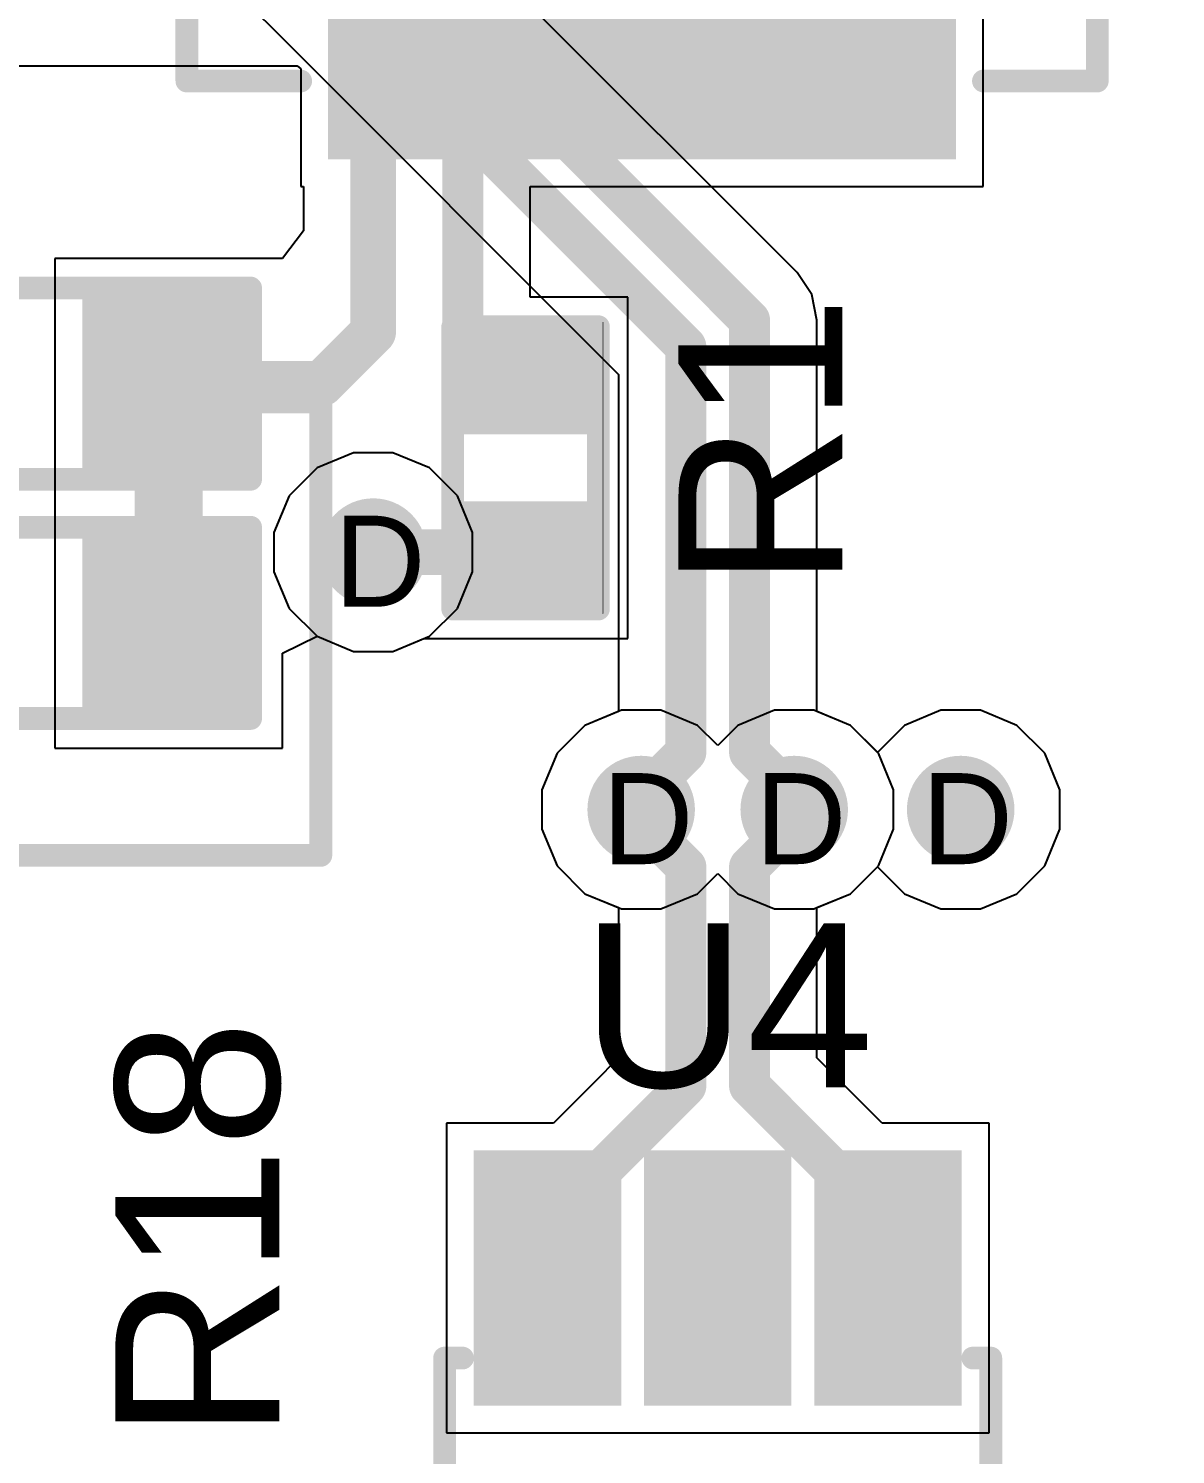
# Model space of a CAD drawing. Header units: inches. Extents: x -11 to 5428, y 0 to 5423.
# Drawn here: x 314.08 to 320.48, y 12.15 to 20.1 of the extents above; entities that cross this region are included whole.
import ezdxf

# ---------------------------------------------------------------- set-up
doc = ezdxf.new("R2010")
doc.units = ezdxf.units.IN
for name, color, linetype in [('Bottom Layer', 5, 'Continuous'), ('Drill Drawing', 1, 'Continuous'), ('GND', 16, 'Continuous'), ('PWR', 76, 'Continuous'), ('Top Layer', 1, 'Continuous'), ('Top Overlay', 2, 'Continuous'), ('Top Paste', 8, 'Continuous'), ('Top Solder', 216, 'Continuous'), ('Via Holes', 16, 'Continuous')]:
    doc.layers.add(name, color=color, linetype=linetype)
doc.styles.add('Arial', font='', dxfattribs={"height": 0.2})
doc.styles.get('Arial').set_extended_font_data('Arial')

# ---------------------------------------------------------------- blocks, each defined once
blk = doc.blocks.new('SOT_23_6_617')
at = {"layer": 'Top Layer'}
for points in [[(-1.92001775, 1.25997462), (-0.7000176499999999, 1.25997462), (-0.7000176499999999, 0.63997586), (-1.92001775, 0.63997586)], [(0.69999225, 1.25997462), (1.91999235, 1.25997462), (1.91999235, 0.63997586), (0.69999225, 0.63997586)], [(-1.92001775, 0.31001462), (-0.7000176499999999, 0.31001462), (-0.7000176499999999, -0.30998414), (-1.92001775, -0.30998414)], [(0.69999225, 0.31001462), (1.91999235, 0.31001462), (1.91999235, -0.30998414), (0.69999225, -0.30998414)], [(-1.92001775, -0.6399961799999999), (-0.7000176499999999, -0.6399961799999999), (-0.7000176499999999, -1.25999494), (-1.92001775, -1.25999494)], [(0.69999225, -0.6399961799999999), (1.91999235, -0.6399961799999999), (1.91999235, -1.25999494), (0.69999225, -1.25999494)]]:
    blk.add_hatch(color=1, dxfattribs=at).paths.add_polyline_path(points)
at = {"layer": 'Top Paste'}
for points in [[(-1.92001775, 1.25997462), (-0.7000176499999999, 1.25997462), (-0.7000176499999999, 0.63997586), (-1.92001775, 0.63997586)], [(0.69999225, 1.25997462), (1.91999235, 1.25997462), (1.91999235, 0.63997586), (0.69999225, 0.63997586)], [(-1.92001775, 0.31001462), (-0.7000176499999999, 0.31001462), (-0.7000176499999999, -0.30998414), (-1.92001775, -0.30998414)], [(0.69999225, 0.31001462), (1.91999235, 0.31001462), (1.91999235, -0.30998414), (0.69999225, -0.30998414)], [(-1.92001775, -0.6399961799999999), (-0.7000176499999999, -0.6399961799999999), (-0.7000176499999999, -1.25999494), (-1.92001775, -1.25999494)], [(0.69999225, -0.6399961799999999), (1.91999235, -0.6399961799999999), (1.91999235, -1.25999494), (0.69999225, -1.25999494)]]:
    blk.add_hatch(color=8, dxfattribs=at).paths.add_polyline_path(points)
at = {"layer": 'Top Solder'}
for points in [[(-2.02161775, 1.36157462), (-0.59841765, 1.36157462), (-0.59841765, 0.5383758599999999), (-2.02161775, 0.5383758599999999)], [(0.59839225, 1.36157462), (2.02159235, 1.36157462), (2.02159235, 0.5383758599999999), (0.59839225, 0.5383758599999999)], [(-2.02161775, 0.4116146199999999), (-0.59841765, 0.4116146199999999), (-0.59841765, -0.4115841399999999), (-2.02161775, -0.4115841399999999)], [(0.59839225, 0.4116146199999999), (2.02159235, 0.4116146199999999), (2.02159235, -0.4115841399999999), (0.59839225, -0.4115841399999999)], [(-2.02161775, -0.5383961799999999), (-0.59841765, -0.5383961799999999), (-0.59841765, -1.36159494), (-2.02161775, -1.36159494)], [(0.59839225, -0.5383961799999999), (2.02159235, -0.5383961799999999), (2.02159235, -1.36159494), (0.59839225, -1.36159494)]]:
    blk.add_hatch(color=216, dxfattribs=at).paths.add_polyline_path(points)
at = {"layer": 'Top Overlay'}
for points in [[(-0.8889873, 1.52401524, 0.127, 0.127, 0), (0.8636127, 1.52401524, 0.127, 0.127, 0)], [(-0.8889873, 1.52401524, 0.127, 0.127, 0), (-0.8889873, 1.42399004, 0.127, 0.127, 0)], [(0.8636127, 1.52401524, 0.127, 0.127, 0), (0.8636127, 1.42399004, 0.127, 0.127, 0)], [(-2.1843873, 1.09221524, 0.127, 0.127, 0), (-2.0573873, 0.96521524, 0.127, 0.127, 0)], [(-2.1843873, 1.09221524, 0.127, 0.127, 0), (-2.1843873, 0.8382152399999999, 0.127, 0.127, 0)], [(-2.0573873, 0.96521524, 0.127, 0.127, 0), (-2.1843873, 0.8382152399999999, 0.127, 0.127, 0)], [(-0.8889873, -1.42401036, 0.127, 0.127, 0), (-0.8889873, -1.52398476, 0.127, 0.127, 0)], [(0.8636127, -1.42401036, 0.127, 0.127, 0), (0.8636127, -1.52398476, 0.127, 0.127, 0)], [(-0.8889873, -1.52398476, 0.127, 0.127, 0), (0.8636127, -1.52398476, 0.127, 0.127, 0)]]:
    blk.add_lwpolyline(points, format="xyseb", dxfattribs=at)
for points in [[(-0.9207372999999999, 1.52401524, 0.0635, 0.0635, 1), (-0.8572373, 1.52401524, 0.0635, 0.0635, 1)], [(-0.9207372999999999, 1.52401524, 0.0635, 0.0635, 1), (-0.8572373, 1.52401524, 0.0635, 0.0635, 1)], [(0.8318627, 1.52401524, 0.0635, 0.0635, 1), (0.8953626999999998, 1.52401524, 0.0635, 0.0635, 1)], [(0.8318627, 1.52401524, 0.0635, 0.0635, 1), (0.8953626999999998, 1.52401524, 0.0635, 0.0635, 1)], [(-0.9207372999999999, 1.42399004, 0.0635, 0.0635, 1), (-0.8572373, 1.42399004, 0.0635, 0.0635, 1)], [(0.8318627, 1.42399004, 0.0635, 0.0635, 1), (0.8953626999999998, 1.42399004, 0.0635, 0.0635, 1)], [(-2.2161373, 1.09221524, 0.0635, 0.0635, 1), (-2.1526373, 1.09221524, 0.0635, 0.0635, 1)], [(-2.2161373, 1.09221524, 0.0635, 0.0635, 1), (-2.1526373, 1.09221524, 0.0635, 0.0635, 1)], [(-2.0891373, 0.96521524, 0.0635, 0.0635, 1), (-2.0256373, 0.96521524, 0.0635, 0.0635, 1)], [(-2.0891373, 0.96521524, 0.0635, 0.0635, 1), (-2.0256373, 0.96521524, 0.0635, 0.0635, 1)], [(-2.2161373, 0.8382152399999999, 0.0635, 0.0635, 1), (-2.1526373, 0.8382152399999999, 0.0635, 0.0635, 1)], [(-2.2161373, 0.8382152399999999, 0.0635, 0.0635, 1), (-2.1526373, 0.8382152399999999, 0.0635, 0.0635, 1)], [(-0.9207372999999999, -1.42401036, 0.0635, 0.0635, 1), (-0.8572373, -1.42401036, 0.0635, 0.0635, 1)], [(0.8318627, -1.42401036, 0.0635, 0.0635, 1), (0.8953626999999998, -1.42401036, 0.0635, 0.0635, 1)], [(-0.9207372999999999, -1.52398476, 0.0635, 0.0635, 1), (-0.8572373, -1.52398476, 0.0635, 0.0635, 1)], [(-0.9207372999999999, -1.52398476, 0.0635, 0.0635, 1), (-0.8572373, -1.52398476, 0.0635, 0.0635, 1)], [(0.8318627, -1.52398476, 0.0635, 0.0635, 1), (0.8953626999999998, -1.52398476, 0.0635, 0.0635, 1)], [(0.8318627, -1.52398476, 0.0635, 0.0635, 1), (0.8953626999999998, -1.52398476, 0.0635, 0.0635, 1)]]:
    blk.add_lwpolyline(points, format="xyseb", close=True, dxfattribs=at)
blk = doc.blocks.new('28_QFN__5_5___641')
at = {"layer": 'Top Layer'}
for points in [[(-1.6500221, 2.87499552), (-1.3500227, 2.87499552), (-1.3500227, 1.92499488), (-1.6500221, 1.92499488)], [(-1.1499977, 2.87499552), (-0.8499983, 2.87499552), (-0.8499983, 1.92499488), (-1.1499977, 1.92499488)], [(-0.6499733, 2.87499552), (-0.3499739, 2.87499552), (-0.3499739, 1.92499488), (-0.6499733, 1.92499488)], [(-0.1499997, 2.87499552), (0.1499997, 2.87499552), (0.1499997, 1.92499488), (-0.1499997, 1.92499488)], [(0.3500247, 2.87499552), (0.6500241, 2.87499552), (0.6500241, 1.92499488), (0.3500247, 1.92499488)], [(0.8499983, 2.87499552), (1.1499977, 2.87499552), (1.1499977, 1.92499488), (0.8499983, 1.92499488)], [(1.3500227, 2.87499552), (1.6500221, 2.87499552), (1.6500221, 1.92499488), (1.3500227, 1.92499488)], [(-1.67500046, 1.67500046), (1.67500046, 1.67500046), (1.67500046, -1.67500046), (-1.67500046, -1.67500046)], [(-2.87499552, 1.6500221), (-1.92499488, 1.6500221), (-1.92499488, 1.3500227), (-2.87499552, 1.3500227)], [(1.92499488, 1.6500221), (2.87499552, 1.6500221), (2.87499552, 1.3500227), (1.92499488, 1.3500227)], [(-2.87499552, 1.1499977), (-1.92499488, 1.1499977), (-1.92499488, 0.8499983), (-2.87499552, 0.8499983)], [(1.92499488, 1.1499977), (2.87499552, 1.1499977), (2.87499552, 0.8499983), (1.92499488, 0.8499983)], [(-2.87499552, 0.6500241), (-1.92499488, 0.6500241), (-1.92499488, 0.3500247), (-2.87499552, 0.3500247)], [(1.92499488, 0.6500241), (2.87499552, 0.6500241), (2.87499552, 0.3500247), (1.92499488, 0.3500247)], [(-2.87499552, 0.1499997), (-1.92499488, 0.1499997), (-1.92499488, -0.1499997), (-2.87499552, -0.1499997)], [(1.92499488, 0.1499997), (2.87499552, 0.1499997), (2.87499552, -0.1499997), (1.92499488, -0.1499997)], [(-2.87499552, -0.3499739), (-1.92499488, -0.3499739), (-1.92499488, -0.6499733), (-2.87499552, -0.6499733)], [(1.92499488, -0.3499739), (2.87499552, -0.3499739), (2.87499552, -0.6499733), (1.92499488, -0.6499733)], [(-2.87499552, -0.8499983), (-1.92499488, -0.8499983), (-1.92499488, -1.1499977), (-2.87499552, -1.1499977)], [(1.92499488, -0.8499983), (2.87499552, -0.8499983), (2.87499552, -1.1499977), (1.92499488, -1.1499977)], [(-2.87499552, -1.3499719), (-1.92499488, -1.3499719), (-1.92499488, -1.6499713), (-2.87499552, -1.6499713)], [(1.92499488, -1.3499719), (2.87499552, -1.3499719), (2.87499552, -1.6499713), (1.92499488, -1.6499713)], [(-1.6500221, -1.92499488), (-1.3500227, -1.92499488), (-1.3500227, -2.87499552), (-1.6500221, -2.87499552)], [(-1.1499977, -1.92499488), (-0.8499983, -1.92499488), (-0.8499983, -2.87499552), (-1.1499977, -2.87499552)], [(-0.6499733, -1.92499488), (-0.3499739, -1.92499488), (-0.3499739, -2.87499552), (-0.6499733, -2.87499552)], [(-0.1499997, -1.92499488), (0.1499997, -1.92499488), (0.1499997, -2.87499552), (-0.1499997, -2.87499552)], [(0.3500247, -1.92499488), (0.6500241, -1.92499488), (0.6500241, -2.87499552), (0.3500247, -2.87499552)], [(0.8499983, -1.92499488), (1.1499977, -1.92499488), (1.1499977, -2.87499552), (0.8499983, -2.87499552)], [(1.3500227, -1.92499488), (1.6500221, -1.92499488), (1.6500221, -2.87499552), (1.3500227, -2.87499552)]]:
    blk.add_hatch(color=1, dxfattribs=at).paths.add_polyline_path(points)
at = {"layer": 'Top Paste'}
for points in [[(-1.6500221, 2.87499552), (-1.3500227, 2.87499552), (-1.3500227, 1.92499488), (-1.6500221, 1.92499488)], [(-1.1499977, 2.87499552), (-0.8499983, 2.87499552), (-0.8499983, 1.92499488), (-1.1499977, 1.92499488)], [(-0.6499733, 2.87499552), (-0.3499739, 2.87499552), (-0.3499739, 1.92499488), (-0.6499733, 1.92499488)], [(-0.1499997, 2.87499552), (0.1499997, 2.87499552), (0.1499997, 1.92499488), (-0.1499997, 1.92499488)], [(0.3500247, 2.87499552), (0.6500241, 2.87499552), (0.6500241, 1.92499488), (0.3500247, 1.92499488)], [(0.8499983, 2.87499552), (1.1499977, 2.87499552), (1.1499977, 1.92499488), (0.8499983, 1.92499488)], [(1.3500227, 2.87499552), (1.6500221, 2.87499552), (1.6500221, 1.92499488), (1.3500227, 1.92499488)], [(-1.67500046, 1.67500046), (1.67500046, 1.67500046), (1.67500046, -1.67500046), (-1.67500046, -1.67500046)], [(-2.87499552, 1.6500221), (-1.92499488, 1.6500221), (-1.92499488, 1.3500227), (-2.87499552, 1.3500227)], [(1.92499488, 1.6500221), (2.87499552, 1.6500221), (2.87499552, 1.3500227), (1.92499488, 1.3500227)], [(-2.87499552, 1.1499977), (-1.92499488, 1.1499977), (-1.92499488, 0.8499983), (-2.87499552, 0.8499983)], [(1.92499488, 1.1499977), (2.87499552, 1.1499977), (2.87499552, 0.8499983), (1.92499488, 0.8499983)], [(-2.87499552, 0.6500241), (-1.92499488, 0.6500241), (-1.92499488, 0.3500247), (-2.87499552, 0.3500247)], [(1.92499488, 0.6500241), (2.87499552, 0.6500241), (2.87499552, 0.3500247), (1.92499488, 0.3500247)], [(-2.87499552, 0.1499997), (-1.92499488, 0.1499997), (-1.92499488, -0.1499997), (-2.87499552, -0.1499997)], [(1.92499488, 0.1499997), (2.87499552, 0.1499997), (2.87499552, -0.1499997), (1.92499488, -0.1499997)], [(-2.87499552, -0.3499739), (-1.92499488, -0.3499739), (-1.92499488, -0.6499733), (-2.87499552, -0.6499733)], [(1.92499488, -0.3499739), (2.87499552, -0.3499739), (2.87499552, -0.6499733), (1.92499488, -0.6499733)], [(-2.87499552, -0.8499983), (-1.92499488, -0.8499983), (-1.92499488, -1.1499977), (-2.87499552, -1.1499977)], [(1.92499488, -0.8499983), (2.87499552, -0.8499983), (2.87499552, -1.1499977), (1.92499488, -1.1499977)], [(-2.87499552, -1.3499719), (-1.92499488, -1.3499719), (-1.92499488, -1.6499713), (-2.87499552, -1.6499713)], [(1.92499488, -1.3499719), (2.87499552, -1.3499719), (2.87499552, -1.6499713), (1.92499488, -1.6499713)], [(-1.6500221, -1.92499488), (-1.3500227, -1.92499488), (-1.3500227, -2.87499552), (-1.6500221, -2.87499552)], [(-1.1499977, -1.92499488), (-0.8499983, -1.92499488), (-0.8499983, -2.87499552), (-1.1499977, -2.87499552)], [(-0.6499733, -1.92499488), (-0.3499739, -1.92499488), (-0.3499739, -2.87499552), (-0.6499733, -2.87499552)], [(-0.1499997, -1.92499488), (0.1499997, -1.92499488), (0.1499997, -2.87499552), (-0.1499997, -2.87499552)], [(0.3500247, -1.92499488), (0.6500241, -1.92499488), (0.6500241, -2.87499552), (0.3500247, -2.87499552)], [(0.8499983, -1.92499488), (1.1499977, -1.92499488), (1.1499977, -2.87499552), (0.8499983, -2.87499552)], [(1.3500227, -1.92499488), (1.6500221, -1.92499488), (1.6500221, -2.87499552), (1.3500227, -2.87499552)]]:
    blk.add_hatch(color=8, dxfattribs=at).paths.add_polyline_path(points)
at = {"layer": 'Top Solder'}
for points in [[(-1.7516221, 2.97659552), (-1.2484227, 2.97659552), (-1.2484227, 1.82339488), (-1.7516221, 1.82339488)], [(-1.2515977, 2.97659552), (-0.7483983, 2.97659552), (-0.7483983, 1.82339488), (-1.2515977, 1.82339488)], [(-0.7515733, 2.97659552), (-0.2483739, 2.97659552), (-0.2483739, 1.82339488), (-0.7515733, 1.82339488)], [(-0.2515997, 2.97659552), (0.2515997, 2.97659552), (0.2515997, 1.82339488), (-0.2515997, 1.82339488)], [(0.2484247, 2.97659552), (0.7516240999999999, 2.97659552), (0.7516240999999999, 1.82339488), (0.2484247, 1.82339488)], [(0.7483983, 2.97659552), (1.2515977, 2.97659552), (1.2515977, 1.82339488), (0.7483983, 1.82339488)], [(1.2484227, 2.97659552), (1.7516221, 2.97659552), (1.7516221, 1.82339488), (1.2484227, 1.82339488)], [(-2.97659552, 1.7516221), (-1.82339488, 1.7516221), (-1.82339488, 1.2484227), (-2.97659552, 1.2484227)], [(-1.77660046, 1.77660046), (1.77660046, 1.77660046), (1.77660046, -1.77660046), (-1.77660046, -1.77660046)], [(1.82339488, 1.7516221), (2.97659552, 1.7516221), (2.97659552, 1.2484227), (1.82339488, 1.2484227)], [(-2.97659552, 1.2515977), (-1.82339488, 1.2515977), (-1.82339488, 0.7483983), (-2.97659552, 0.7483983)], [(1.82339488, 1.2515977), (2.97659552, 1.2515977), (2.97659552, 0.7483983), (1.82339488, 0.7483983)], [(-2.97659552, 0.7516240999999999), (-1.82339488, 0.7516240999999999), (-1.82339488, 0.2484247), (-2.97659552, 0.2484247)], [(1.82339488, 0.7516240999999999), (2.97659552, 0.7516240999999999), (2.97659552, 0.2484247), (1.82339488, 0.2484247)], [(-2.97659552, 0.2515997), (-1.82339488, 0.2515997), (-1.82339488, -0.2515997), (-2.97659552, -0.2515997)], [(1.82339488, 0.2515997), (2.97659552, 0.2515997), (2.97659552, -0.2515997), (1.82339488, -0.2515997)], [(-2.97659552, -0.2483739), (-1.82339488, -0.2483739), (-1.82339488, -0.7515733), (-2.97659552, -0.7515733)], [(1.82339488, -0.2483739), (2.97659552, -0.2483739), (2.97659552, -0.7515733), (1.82339488, -0.7515733)], [(-2.97659552, -0.7483983), (-1.82339488, -0.7483983), (-1.82339488, -1.2515977), (-2.97659552, -1.2515977)], [(1.82339488, -0.7483983), (2.97659552, -0.7483983), (2.97659552, -1.2515977), (1.82339488, -1.2515977)], [(-2.97659552, -1.2483719), (-1.82339488, -1.2483719), (-1.82339488, -1.7515713), (-2.97659552, -1.7515713)], [(1.82339488, -1.2483719), (2.97659552, -1.2483719), (2.97659552, -1.7515713), (1.82339488, -1.7515713)], [(-1.7516221, -1.82339488), (-1.2484227, -1.82339488), (-1.2484227, -2.97659552), (-1.7516221, -2.97659552)], [(-1.2515977, -1.82339488), (-0.7483983, -1.82339488), (-0.7483983, -2.97659552), (-1.2515977, -2.97659552)], [(-0.7515733, -1.82339488), (-0.2483739, -1.82339488), (-0.2483739, -2.97659552), (-0.7515733, -2.97659552)], [(-0.2515997, -1.82339488), (0.2515997, -1.82339488), (0.2515997, -2.97659552), (-0.2515997, -2.97659552)], [(0.2484247, -1.82339488), (0.7516240999999999, -1.82339488), (0.7516240999999999, -2.97659552), (0.2484247, -2.97659552)], [(0.7483983, -1.82339488), (1.2515977, -1.82339488), (1.2515977, -2.97659552), (0.7483983, -2.97659552)], [(1.2484227, -1.82339488), (1.7516221, -1.82339488), (1.7516221, -2.97659552), (1.2484227, -2.97659552)]]:
    blk.add_hatch(color=216, dxfattribs=at).paths.add_polyline_path(points)
at = {"layer": 'Top Overlay'}
for points in [[(-2.54, 2.54, 0.127, 0.127, 0), (-1.905, 2.54, 0.127, 0.127, 0)], [(-2.54, 1.905, 0.127, 0.127, 0), (-2.54, 2.54, 0.127, 0.127, 0)], [(1.905, 2.54, 0.127, 0.127, 0), (2.54, 2.54, 0.127, 0.127, 0)], [(2.54, 1.905, 0.127, 0.127, 0), (2.54, 2.54, 0.127, 0.127, 0)], [(-3.1496, 1.651, 0.127, 0.127, 0), (-3.0226, 1.524, 0.127, 0.127, 0)], [(-3.1496, 1.397, 0.127, 0.127, 0), (-3.1496, 1.651, 0.127, 0.127, 0)], [(-3.1496, 1.397, 0.127, 0.127, 0), (-3.0226, 1.524, 0.127, 0.127, 0)], [(-2.54, -2.54, 0.127, 0.127, 0), (-2.54, -1.905, 0.127, 0.127, 0)], [(2.54, -2.54, 0.127, 0.127, 0), (2.54, -1.905, 0.127, 0.127, 0)], [(-2.54, -2.54, 0.127, 0.127, 0), (-1.905, -2.54, 0.127, 0.127, 0)], [(1.905, -2.54, 0.127, 0.127, 0), (2.54, -2.54, 0.127, 0.127, 0)]]:
    blk.add_lwpolyline(points, format="xyseb", dxfattribs=at)
for points in [[(-2.57175, 2.54, 0.0635, 0.0635, 1), (-2.50825, 2.54, 0.0635, 0.0635, 1)], [(-2.57175, 2.54, 0.0635, 0.0635, 1), (-2.50825, 2.54, 0.0635, 0.0635, 1)], [(-1.93675, 2.54, 0.0635, 0.0635, 1), (-1.87325, 2.54, 0.0635, 0.0635, 1)], [(1.87325, 2.54, 0.0635, 0.0635, 1), (1.93675, 2.54, 0.0635, 0.0635, 1)], [(2.50825, 2.54, 0.0635, 0.0635, 1), (2.57175, 2.54, 0.0635, 0.0635, 1)], [(2.50825, 2.54, 0.0635, 0.0635, 1), (2.57175, 2.54, 0.0635, 0.0635, 1)], [(-2.57175, 1.905, 0.0635, 0.0635, 1), (-2.50825, 1.905, 0.0635, 0.0635, 1)], [(2.50825, 1.905, 0.0635, 0.0635, 1), (2.57175, 1.905, 0.0635, 0.0635, 1)], [(-3.18135, 1.651, 0.0635, 0.0635, 1), (-3.11785, 1.651, 0.0635, 0.0635, 1)], [(-3.18135, 1.651, 0.0635, 0.0635, 1), (-3.11785, 1.651, 0.0635, 0.0635, 1)], [(-3.05435, 1.524, 0.0635, 0.0635, 1), (-2.99085, 1.524, 0.0635, 0.0635, 1)], [(-3.05435, 1.524, 0.0635, 0.0635, 1), (-2.99085, 1.524, 0.0635, 0.0635, 1)], [(-3.18135, 1.397, 0.0635, 0.0635, 1), (-3.11785, 1.397, 0.0635, 0.0635, 1)], [(-3.18135, 1.397, 0.0635, 0.0635, 1), (-3.11785, 1.397, 0.0635, 0.0635, 1)], [(-2.57175, -1.905, 0.0635, 0.0635, 1), (-2.50825, -1.905, 0.0635, 0.0635, 1)], [(2.50825, -1.905, 0.0635, 0.0635, 1), (2.57175, -1.905, 0.0635, 0.0635, 1)], [(-2.57175, -2.54, 0.0635, 0.0635, 1), (-2.50825, -2.54, 0.0635, 0.0635, 1)], [(-2.57175, -2.54, 0.0635, 0.0635, 1), (-2.50825, -2.54, 0.0635, 0.0635, 1)], [(-1.93675, -2.54, 0.0635, 0.0635, 1), (-1.87325, -2.54, 0.0635, 0.0635, 1)], [(1.87325, -2.54, 0.0635, 0.0635, 1), (1.93675, -2.54, 0.0635, 0.0635, 1)], [(2.50825, -2.54, 0.0635, 0.0635, 1), (2.57175, -2.54, 0.0635, 0.0635, 1)], [(2.50825, -2.54, 0.0635, 0.0635, 1), (2.57175, -2.54, 0.0635, 0.0635, 1)]]:
    blk.add_lwpolyline(points, format="xyseb", close=True, dxfattribs=at)
blk = doc.blocks.new('R___0603_759')
at = {"layer": 'Top Layer'}
for points in [[(-0.3809999999999999, 0.4445), (-0.3810000000000001, -0.4445), (-1.143, -0.4445), (-1.143, 0.4445)], [(1.143, 0.4445), (1.143, -0.4445), (0.3809999999999999, -0.4445), (0.3810000000000001, 0.4445)]]:
    blk.add_hatch(color=1, dxfattribs=at).paths.add_polyline_path(points)
at = {"layer": 'Top Paste'}
for points in [[(-0.3809999999999999, 0.4445), (-0.3810000000000001, -0.4445), (-1.143, -0.4445), (-1.143, 0.4445)], [(1.143, 0.4445), (1.143, -0.4445), (0.3809999999999999, -0.4445), (0.3810000000000001, 0.4445)]]:
    blk.add_hatch(color=8, dxfattribs=at).paths.add_polyline_path(points)
at = {"layer": 'Top Solder'}
for points in [[(-0.2793999999999999, 0.5460999999999999), (-0.2794, -0.5461), (-1.2446, -0.5460999999999999), (-1.2446, 0.5461)], [(1.2446, 0.5460999999999999), (1.2446, -0.5461), (0.2793999999999999, -0.5460999999999999), (0.2794, 0.5461)]]:
    blk.add_hatch(color=216, dxfattribs=at).paths.add_polyline_path(points)
at = {"layer": 'Top Overlay'}
for points in [[(-1.2192, -0.5334, 0.127, 0.127, 0), (-1.2192, 0.5334, 0.127, 0.127, 0)], [(-1.2192, 0.5334, 0.127, 0.127, 0), (1.2192, 0.5334, 0.127, 0.127, 0)], [(1.2192, -0.5334, 0.127, 0.127, 0), (1.2192, 0.5334, 0.127, 0.127, 0)], [(-1.2192, -0.5334, 0.127, 0.127, 0), (1.2192, -0.5334, 0.127, 0.127, 0)]]:
    blk.add_lwpolyline(points, format="xyseb", dxfattribs=at)
for points in [[(-1.25095, 0.5334, 0.0635, 0.0635, 1), (-1.18745, 0.5334, 0.0635, 0.0635, 1)], [(-1.25095, 0.5334, 0.0635, 0.0635, 1), (-1.18745, 0.5334, 0.0635, 0.0635, 1)], [(1.18745, 0.5334, 0.0635, 0.0635, 1), (1.25095, 0.5334, 0.0635, 0.0635, 1)], [(1.18745, 0.5334, 0.0635, 0.0635, 1), (1.25095, 0.5334, 0.0635, 0.0635, 1)], [(-1.25095, -0.5334, 0.0635, 0.0635, 1), (-1.18745, -0.5334, 0.0635, 0.0635, 1)], [(-1.25095, -0.5334, 0.0635, 0.0635, 1), (-1.18745, -0.5334, 0.0635, 0.0635, 1)], [(1.18745, -0.5334, 0.0635, 0.0635, 1), (1.25095, -0.5334, 0.0635, 0.0635, 1)], [(1.18745, -0.5334, 0.0635, 0.0635, 1), (1.25095, -0.5334, 0.0635, 0.0635, 1)]]:
    blk.add_lwpolyline(points, format="xyseb", close=True, dxfattribs=at)
blk = doc.blocks.new('R___0603_761')
at = {"layer": 'Top Layer'}
for points in [[(-0.3809999999999999, 0.4445), (-0.3810000000000001, -0.4445), (-1.143, -0.4445), (-1.143, 0.4445)], [(1.143, 0.4445), (1.143, -0.4445), (0.3809999999999999, -0.4445), (0.3810000000000001, 0.4445)]]:
    blk.add_hatch(color=1, dxfattribs=at).paths.add_polyline_path(points)
at = {"layer": 'Top Paste'}
for points in [[(-0.3809999999999999, 0.4445), (-0.3810000000000001, -0.4445), (-1.143, -0.4445), (-1.143, 0.4445)], [(1.143, 0.4445), (1.143, -0.4445), (0.3809999999999999, -0.4445), (0.3810000000000001, 0.4445)]]:
    blk.add_hatch(color=8, dxfattribs=at).paths.add_polyline_path(points)
at = {"layer": 'Top Solder'}
for points in [[(-0.2793999999999999, 0.5460999999999999), (-0.2794, -0.5461), (-1.2446, -0.5460999999999999), (-1.2446, 0.5461)], [(1.2446, 0.5460999999999999), (1.2446, -0.5461), (0.2793999999999999, -0.5460999999999999), (0.2794, 0.5461)]]:
    blk.add_hatch(color=216, dxfattribs=at).paths.add_polyline_path(points)
at = {"layer": 'Top Overlay'}
for points in [[(-1.2192, -0.5334, 0.127, 0.127, 0), (-1.2192, 0.5334, 0.127, 0.127, 0)], [(-1.2192, 0.5334, 0.127, 0.127, 0), (1.2192, 0.5334, 0.127, 0.127, 0)], [(1.2192, -0.5334, 0.127, 0.127, 0), (1.2192, 0.5334, 0.127, 0.127, 0)], [(-1.2192, -0.5334, 0.127, 0.127, 0), (1.2192, -0.5334, 0.127, 0.127, 0)]]:
    blk.add_lwpolyline(points, format="xyseb", dxfattribs=at)
for points in [[(-1.25095, 0.5334, 0.0635, 0.0635, 1), (-1.18745, 0.5334, 0.0635, 0.0635, 1)], [(-1.25095, 0.5334, 0.0635, 0.0635, 1), (-1.18745, 0.5334, 0.0635, 0.0635, 1)], [(1.18745, 0.5334, 0.0635, 0.0635, 1), (1.25095, 0.5334, 0.0635, 0.0635, 1)], [(1.18745, 0.5334, 0.0635, 0.0635, 1), (1.25095, 0.5334, 0.0635, 0.0635, 1)], [(-1.25095, -0.5334, 0.0635, 0.0635, 1), (-1.18745, -0.5334, 0.0635, 0.0635, 1)], [(-1.25095, -0.5334, 0.0635, 0.0635, 1), (-1.18745, -0.5334, 0.0635, 0.0635, 1)], [(1.18745, -0.5334, 0.0635, 0.0635, 1), (1.25095, -0.5334, 0.0635, 0.0635, 1)], [(1.18745, -0.5334, 0.0635, 0.0635, 1), (1.25095, -0.5334, 0.0635, 0.0635, 1)]]:
    blk.add_lwpolyline(points, format="xyseb", close=True, dxfattribs=at)
blk = doc.blocks.new('R___0402_763')
at = {"layer": 'Top Layer'}
for points in [[(-0.6985, -0.3175127), (-0.6985, 0.3174873), (-0.2412999999999999, 0.3174873), (-0.2413, -0.3175127)], [(0.2412999999999999, -0.3175127), (0.2413, 0.3174873), (0.6985, 0.3174873), (0.6985, -0.3175127)]]:
    blk.add_hatch(color=1, dxfattribs=at).paths.add_polyline_path(points)
at = {"layer": 'Top Paste'}
for points in [[(-0.6985, -0.3175127), (-0.6985, 0.3174873), (-0.2412999999999999, 0.3174873), (-0.2413, -0.3175127)], [(0.2412999999999999, -0.3175127), (0.2413, 0.3174873), (0.6985, 0.3174873), (0.6985, -0.3175127)]]:
    blk.add_hatch(color=8, dxfattribs=at).paths.add_polyline_path(points)
at = {"layer": 'Top Solder'}
for points in [[(-0.75350116, -0.37251386), (-0.75350116, 0.37248846), (-0.1862988399999999, 0.37248846), (-0.18629884, -0.37251386)], [(0.1862988399999999, -0.37251386), (0.18629884, 0.37248846), (0.75350116, 0.37248846), (0.75350116, -0.37251386)]]:
    blk.add_hatch(color=216, dxfattribs=at).paths.add_polyline_path(points)
at = {"layer": 'Top Overlay'}
for points in [[(-0.7874, 0.4063873, 0.127, 0.127, 0), (0.7874, 0.4063873, 0.127, 0.127, 0)], [(-0.7874, 0.4063873, 0.127, 0.127, 0), (-0.7874, -0.4064127, 0.127, 0.127, 0)], [(0.7874, 0.4063873, 0.127, 0.127, 0), (0.7874, -0.4064127, 0.127, 0.127, 0)], [(-0.7874, -0.4064127, 0.127, 0.127, 0), (0.7874, -0.4064127, 0.127, 0.127, 0)], [(-0.8128, -0.4318127, 0.0032258, 0.0032258, 0), (0.8128, -0.4318127, 0.0032258, 0.0032258, 0)]]:
    blk.add_lwpolyline(points, format="xyseb", dxfattribs=at)
for points in [[(-0.8191499999999999, 0.4063873, 0.0635, 0.0635, 1), (-0.7556499999999999, 0.4063873, 0.0635, 0.0635, 1)], [(-0.8191499999999999, 0.4063873, 0.0635, 0.0635, 1), (-0.7556499999999999, 0.4063873, 0.0635, 0.0635, 1)], [(0.7556499999999999, 0.4063873, 0.0635, 0.0635, 1), (0.8191499999999999, 0.4063873, 0.0635, 0.0635, 1)], [(0.7556499999999999, 0.4063873, 0.0635, 0.0635, 1), (0.8191499999999999, 0.4063873, 0.0635, 0.0635, 1)], [(-0.8191499999999999, -0.4064127, 0.0635, 0.0635, 1), (-0.7556499999999999, -0.4064127, 0.0635, 0.0635, 1)], [(-0.8191499999999999, -0.4064127, 0.0635, 0.0635, 1), (-0.7556499999999999, -0.4064127, 0.0635, 0.0635, 1)], [(0.7556499999999999, -0.4064127, 0.0635, 0.0635, 1), (0.8191499999999999, -0.4064127, 0.0635, 0.0635, 1)], [(0.7556499999999999, -0.4064127, 0.0635, 0.0635, 1), (0.8191499999999999, -0.4064127, 0.0635, 0.0635, 1)], [(-0.81360518, -0.4318127, 0.0016129, 0.0016129, 1), (-0.8119948199999999, -0.4318127, 0.0016129, 0.0016129, 1)], [(0.8119948199999999, -0.4318127, 0.0016129, 0.0016129, 1), (0.81360518, -0.4318127, 0.0016129, 0.0016129, 1)]]:
    blk.add_lwpolyline(points, format="xyseb", close=True, dxfattribs=at)

msp = doc.modelspace()

# ---------------------------------------------------------------- hatches: boundary and pattern name
at = {"layer": 'Bottom Layer'}
h = msp.add_hatch(color=5, dxfattribs=at)
edge = h.paths.add_edge_path()
edge.add_arc((315.9999903, 17.1841287), 0.2999994, 0, 360)
h = msp.add_hatch(color=5, dxfattribs=at)
edge = h.paths.add_edge_path()
edge.add_arc((317.4950851, 15.7480127), 0.2999994, 0, 360)
h = msp.add_hatch(color=5, dxfattribs=at)
edge = h.paths.add_edge_path()
edge.add_arc((318.3490839, 15.7480127), 0.2999994, 0, 360)
h = msp.add_hatch(color=5, dxfattribs=at)
edge = h.paths.add_edge_path()
edge.add_arc((319.2780127, 15.7480127), 0.2999994, 0, 360)
at = {"layer": 'GND'}
h = msp.add_hatch(color=16, dxfattribs=at)
edge = h.paths.add_edge_path()
edge.add_arc((315.9999903, 17.1841287), 0.2999994, 0, 360)
h = msp.add_hatch(color=16, dxfattribs=at)
edge = h.paths.add_edge_path()
edge.add_arc((317.4950851, 15.7480127), 0.2999994, 0, 360)
h = msp.add_hatch(color=16, dxfattribs=at)
edge = h.paths.add_edge_path()
edge.add_arc((318.3490839, 15.7480127), 0.2999994, 0, 360)
h = msp.add_hatch(color=16, dxfattribs=at)
edge = h.paths.add_edge_path()
edge.add_arc((319.2780127, 15.7480127), 0.2999994, 0, 360)
at = {"layer": 'PWR'}
h = msp.add_hatch(color=76, dxfattribs=at)
edge = h.paths.add_edge_path()
edge.add_arc((315.9999903, 17.1841287), 0.2999994, 0, 360)
h = msp.add_hatch(color=76, dxfattribs=at)
edge = h.paths.add_edge_path()
edge.add_arc((317.4950851, 15.7480127), 0.2999994, 0, 360)
h = msp.add_hatch(color=76, dxfattribs=at)
edge = h.paths.add_edge_path()
edge.add_arc((318.3490839, 15.7480127), 0.2999994, 0, 360)
h = msp.add_hatch(color=76, dxfattribs=at)
edge = h.paths.add_edge_path()
edge.add_arc((319.2780127, 15.7480127), 0.2999994, 0, 360)
at = {"layer": 'Top Layer'}
h = msp.add_hatch(color=1, dxfattribs=at)
edge = h.paths.add_edge_path()
edge.add_arc((315.9999903, 17.1841287), 0.2999994, 0, 360)
h = msp.add_hatch(color=1, dxfattribs=at)
edge = h.paths.add_edge_path()
edge.add_arc((317.4950851, 15.7480127), 0.2999994, 0, 360)
h = msp.add_hatch(color=1, dxfattribs=at)
edge = h.paths.add_edge_path()
edge.add_arc((318.3490839, 15.7480127), 0.2999994, 0, 360)
h = msp.add_hatch(color=1, dxfattribs=at)
edge = h.paths.add_edge_path()
edge.add_arc((319.2780127, 15.7480127), 0.2999994, 0, 360)
at = {"layer": 'Via Holes'}
h = msp.add_hatch(color=7, dxfattribs=at)
edge = h.paths.add_edge_path()
edge.add_arc((315.9999903, 17.1841287), 0.1499997, 0, 360)
h = msp.add_hatch(color=7, dxfattribs=at)
edge = h.paths.add_edge_path()
edge.add_arc((317.4950851, 15.7480127), 0.1499997, 0, 360)
h = msp.add_hatch(color=7, dxfattribs=at)
edge = h.paths.add_edge_path()
edge.add_arc((318.3490839, 15.7480127), 0.1499997, 0, 360)
h = msp.add_hatch(color=7, dxfattribs=at)
edge = h.paths.add_edge_path()
edge.add_arc((319.2780127, 15.7480127), 0.1499997, 0, 360)

# ---------------------------------------------------------------- linework, layer by layer
at = {"layer": 'Bottom Layer'}
for p, q in [((318.3654160999999, 18.74300544), (314.56306404, 22.54535496)), ((315.30360104, 20.23980712), (315.48155344, 20.06185218)), ((315.48155344, 20.06185218), (315.48156868, 20.06184202)), ((315.48156868, 20.06184202), (317.36876836, 18.1746398)), ((318.44681548, 18.62117942), (318.3654160999999, 18.74300544)), ((318.47540064, 18.47747638), (318.44681548, 18.62117942)), ((318.47540064, 16.29533444), (318.47540064, 18.47747638)), ((317.36876836, 18.1746398), (317.36876836, 16.29533444)), ((315.8897924, 17.7381281), (315.68617584, 17.6537874)), ((316.1101882, 17.7381281), (315.8897924, 17.7381281)), ((316.31380476, 17.6537874), (316.1101882, 17.7381281)), ((315.68617584, 17.6537874), (315.5303316, 17.49794316)), ((316.4696489999999, 17.49794316), (316.31380476, 17.6537874)), ((315.5303316, 17.49794316), (315.4459909, 17.2943266)), ((316.5539897, 17.2943266), (316.4696489999999, 17.49794316)), ((315.4459909, 17.2943266), (315.4459909, 17.0739308)), ((316.5539897, 17.0739308), (316.5539897, 17.2943266)), ((315.4459909, 17.0739308), (315.5303316, 16.87031424)), ((316.4696489999999, 16.87031424), (316.5539897, 17.0739308)), ((315.5303316, 16.87031424), (315.68617584, 16.71447)), ((316.31380476, 16.71447), (316.4696489999999, 16.87031424)), ((315.68617584, 16.71447), (315.8897924, 16.6301293)), ((316.1101882, 16.6301293), (316.31380476, 16.71447)), ((315.8897924, 16.6301293), (316.1101882, 16.6301293)), ((317.36876836, 16.29533444), (317.18127064, 16.2176714)), ((318.66289836, 16.2176714), (318.47540064, 16.29533444)), ((317.18127064, 16.2176714), (317.0254264, 16.06182716)), ((318.8187426, 16.06182716), (318.66289836, 16.2176714)), ((317.0254264, 16.06182716), (316.9410857, 15.8582106)), ((318.9030833, 15.8582106), (318.8187426, 16.06182716)), ((316.9410857, 15.8582106), (316.9410857, 15.6378148)), ((318.9030833, 15.6378148), (318.9030833, 15.8582106)), ((316.9410857, 15.6378148), (317.0254264, 15.43419824)), ((318.8187426, 15.43419824), (318.9030833, 15.6378148)), ((317.0254264, 15.43419824), (317.18127064, 15.278354)), ((318.66289836, 15.278354), (318.8187426, 15.43419824)), ((317.80889956, 15.278354), (317.9220845, 15.39153894)), ((317.9220845, 15.39153894), (318.03526944, 15.278354)), ((317.18127064, 15.278354), (317.3848872, 15.1940133)), ((317.605283, 15.1940133), (317.80889956, 15.278354)), ((318.03526944, 15.278354), (318.238886, 15.1940133)), ((318.4592818, 15.1940133), (318.66289836, 15.278354)), ((317.3848872, 15.1940133), (317.605283, 15.1940133)), ((318.238886, 15.1940133), (318.4592818, 15.1940133))]:
    msp.add_line(p, q, dxfattribs=at)
for points in [[(314.29753498, 22.2798259, 0.2286, 0.2286, 0), (318.0998845, 18.47747638, 0.2286, 0.2286, 0)], [(315.74708504, 20.32738378, 0.2286, 0.2286, 0), (317.7442844999999, 18.33018432, 0.2286, 0.2286, 0)], [(318.0998845, 16.06762344, 0.2286, 0.2286, 0), (318.0998845, 18.47747638, 0.2286, 0.2286, 0)], [(317.7442844999999, 16.06762344, 0.2286, 0.2286, 0), (317.7442844999999, 18.33018432, 0.2286, 0.2286, 0)], [(317.4950851, 15.81842404, 0.2286, 0.2286, 0), (317.7442844999999, 16.06762344, 0.2286, 0.2286, 0)], [(318.0998845, 16.06762344, 0.2286, 0.2286, 0), (318.3490839, 15.81842404, 0.2286, 0.2286, 0)], [(317.4950851, 15.7480127, 0.2286, 0.2286, 0), (317.4950851, 15.81842404, 0.2286, 0.2286, 0)], [(318.3490839, 15.7480127, 0.2286, 0.2286, 0), (318.3490839, 15.81842404, 0.2286, 0.2286, 0)]]:
    msp.add_lwpolyline(points, format="xyseb", dxfattribs=at)
for points in [[(318.0427345, 18.47747638, 0.1143, 0.1143, 1), (318.1570345, 18.47747638, 0.1143, 0.1143, 1)], [(318.0427345, 18.47747638, 0.1143, 0.1143, 1), (318.1570345, 18.47747638, 0.1143, 0.1143, 1)], [(317.6871345, 18.33018432, 0.1143, 0.1143, 1), (317.8014345, 18.33018432, 0.1143, 0.1143, 1)], [(317.6871345, 18.33018432, 0.1143, 0.1143, 1), (317.8014345, 18.33018432, 0.1143, 0.1143, 1)], [(317.6871345, 16.06762344, 0.1143, 0.1143, 1), (317.8014345, 16.06762344, 0.1143, 0.1143, 1)], [(317.6871345, 16.06762344, 0.1143, 0.1143, 1), (317.8014345, 16.06762344, 0.1143, 0.1143, 1)], [(318.0427345, 16.06762344, 0.1143, 0.1143, 1), (318.1570345, 16.06762344, 0.1143, 0.1143, 1)], [(318.0427345, 16.06762344, 0.1143, 0.1143, 1), (318.1570345, 16.06762344, 0.1143, 0.1143, 1)], [(317.4379351, 15.81842404, 0.1143, 0.1143, 1), (317.5522351, 15.81842404, 0.1143, 0.1143, 1)], [(317.4379351, 15.81842404, 0.1143, 0.1143, 1), (317.5522351, 15.81842404, 0.1143, 0.1143, 1)], [(318.2919338999999, 15.81842404, 0.1143, 0.1143, 1), (318.4062339, 15.81842404, 0.1143, 0.1143, 1)], [(318.2919338999999, 15.81842404, 0.1143, 0.1143, 1), (318.4062339, 15.81842404, 0.1143, 0.1143, 1)], [(317.4379351, 15.7480127, 0.1143, 0.1143, 1), (317.5522351, 15.7480127, 0.1143, 0.1143, 1)], [(318.2919338999999, 15.7480127, 0.1143, 0.1143, 1), (318.4062339, 15.7480127, 0.1143, 0.1143, 1)]]:
    msp.add_lwpolyline(points, format="xyseb", close=True, dxfattribs=at)
at = {"layer": 'GND'}
for p, q in [((315.8897924, 17.7381281), (315.68617584, 17.6537874)), ((316.1101882, 17.7381281), (315.8897924, 17.7381281)), ((316.31380476, 17.6537874), (316.1101882, 17.7381281)), ((315.68617584, 17.6537874), (315.5303316, 17.49794316)), ((316.4696489999999, 17.49794316), (316.31380476, 17.6537874)), ((315.5303316, 17.49794316), (315.4459909, 17.2943266)), ((316.5539897, 17.2943266), (316.4696489999999, 17.49794316)), ((315.4459909, 17.2943266), (315.4459909, 17.0739308)), ((316.5539897, 17.0739308), (316.5539897, 17.2943266)), ((315.4459909, 17.0739308), (315.5303316, 16.87031424)), ((316.4696489999999, 16.87031424), (316.5539897, 17.0739308)), ((315.5303316, 16.87031424), (315.68617584, 16.71447)), ((316.31380476, 16.71447), (316.4696489999999, 16.87031424)), ((315.68617584, 16.71447), (315.8897924, 16.6301293)), ((316.1101882, 16.6301293), (316.31380476, 16.71447)), ((315.8897924, 16.6301293), (316.1101882, 16.6301293)), ((317.3848872, 16.3020121), (317.18127064, 16.2176714)), ((317.605283, 16.3020121), (317.3848872, 16.3020121)), ((317.80889956, 16.2176714), (317.605283, 16.3020121)), ((318.238886, 16.3020121), (318.03526944, 16.2176714)), ((318.4592818, 16.3020121), (318.238886, 16.3020121)), ((318.66289836, 16.2176714), (318.4592818, 16.3020121)), ((317.18127064, 16.2176714), (317.0254264, 16.06182716)), ((317.9220845, 16.10448646), (317.80889956, 16.2176714)), ((318.03526944, 16.2176714), (317.9220845, 16.10448646)), ((318.8187426, 16.06182716), (318.66289836, 16.2176714)), ((317.0254264, 16.06182716), (316.9410857, 15.8582106)), ((318.9030833, 15.8582106), (318.8187426, 16.06182716)), ((316.9410857, 15.8582106), (316.9410857, 15.6378148)), ((318.9030833, 15.6378148), (318.9030833, 15.8582106)), ((316.9410857, 15.6378148), (317.0254264, 15.43419824)), ((318.8187426, 15.43419824), (318.9030833, 15.6378148)), ((317.0254264, 15.43419824), (317.18127064, 15.278354)), ((318.66289836, 15.278354), (318.8187426, 15.43419824)), ((317.80889956, 15.278354), (317.9220845, 15.39153894)), ((317.9220845, 15.39153894), (318.03526944, 15.278354)), ((317.18127064, 15.278354), (317.3848872, 15.1940133)), ((317.605283, 15.1940133), (317.80889956, 15.278354)), ((318.03526944, 15.278354), (318.238886, 15.1940133)), ((318.4592818, 15.1940133), (318.66289836, 15.278354)), ((317.3848872, 15.1940133), (317.605283, 15.1940133)), ((318.238886, 15.1940133), (318.4592818, 15.1940133))]:
    msp.add_line(p, q, dxfattribs=at)
at = {"layer": 'PWR'}
for p, q in [((317.3848872, 16.3020121), (317.18127064, 16.2176714)), ((317.605283, 16.3020121), (317.3848872, 16.3020121)), ((317.80889956, 16.2176714), (317.605283, 16.3020121)), ((318.238886, 16.3020121), (318.03526944, 16.2176714)), ((318.4592818, 16.3020121), (318.238886, 16.3020121)), ((318.66289836, 16.2176714), (318.4592818, 16.3020121)), ((319.1678148, 16.3020121), (318.96419824, 16.2176714)), ((319.3882106, 16.3020121), (319.1678148, 16.3020121)), ((319.59182716, 16.2176714), (319.3882106, 16.3020121)), ((317.18127064, 16.2176714), (317.0254264, 16.06182716)), ((317.9220845, 16.10448646), (317.80889956, 16.2176714)), ((318.03526944, 16.2176714), (317.9220845, 16.10448646)), ((318.8135483, 16.06702146), (318.66289836, 16.2176714)), ((318.96419824, 16.2176714), (318.8135483, 16.06702146)), ((319.7476713999999, 16.06182716), (319.59182716, 16.2176714)), ((317.0254264, 16.06182716), (316.9410857, 15.8582106)), ((319.8320121, 15.8582106), (319.7476713999999, 16.06182716)), ((316.9410857, 15.8582106), (316.9410857, 15.6378148)), ((319.8320121, 15.6378148), (319.8320121, 15.8582106)), ((316.9410857, 15.6378148), (317.0254264, 15.43419824)), ((319.7476713999999, 15.43419824), (319.8320121, 15.6378148)), ((317.0254264, 15.43419824), (317.18127064, 15.278354)), ((319.59182716, 15.278354), (319.7476713999999, 15.43419824)), ((317.80889956, 15.278354), (317.9220845, 15.39153894)), ((317.9220845, 15.39153894), (318.03526944, 15.278354)), ((318.66289836, 15.278354), (318.8135483, 15.42900394)), ((318.8135483, 15.42900394), (318.96419824, 15.278354)), ((317.18127064, 15.278354), (317.3848872, 15.1940133)), ((317.605283, 15.1940133), (317.80889956, 15.278354)), ((318.03526944, 15.278354), (318.238886, 15.1940133)), ((318.4592818, 15.1940133), (318.66289836, 15.278354)), ((318.96419824, 15.278354), (319.1678148, 15.1940133)), ((319.3882106, 15.1940133), (319.59182716, 15.278354)), ((317.3848872, 15.1940133), (317.605283, 15.1940133)), ((318.238886, 15.1940133), (318.4592818, 15.1940133)), ((319.1678148, 15.1940133), (319.3882106, 15.1940133))]:
    msp.add_line(p, q, dxfattribs=at)
at = {"layer": 'Top Layer'}
for p, q in [((319.4040348, 19.22301718), (319.4040348, 20.4480414)), ((310.8971811, 19.89695284), (315.57501528, 19.89695284)), ((315.57501528, 19.89695284), (315.5959906, 19.87973926)), ((315.5959906, 19.87973926), (315.5959906, 19.22301718)), ((315.5959906, 19.22301718), (315.61152524, 19.22301718)), ((315.61152524, 19.22301718), (315.61152524, 18.97670576)), ((316.87553084, 18.6065287), (316.87553084, 19.22301718)), ((316.87553084, 19.22301718), (319.4040348, 19.22301718)), ((315.61152524, 18.97670576), (315.49341016, 18.8224287)), ((315.49341016, 18.8224287), (314.2234127, 18.8224287)), ((314.2234127, 18.8224287), (314.2234127, 17.4254287)), ((317.4215267, 18.6065287), (316.87553084, 18.6065287)), ((317.4215267, 17.6413287), (317.4215267, 18.6065287)), ((317.4215267, 16.7015287), (317.4215267, 17.6413287)), ((314.2234127, 17.4254287), (314.2234127, 16.0909127)), ((315.4934127, 16.61986262), (315.68617838, 16.71447)), ((315.68617838, 16.71447), (315.8897924, 16.6301293)), ((315.8897924, 16.6301293), (316.1101882, 16.6301293)), ((316.1101882, 16.6301293), (316.28256276, 16.7015287)), ((316.28256276, 16.7015287), (317.4215267, 16.7015287)), ((315.4934127, 16.0909127), (315.4934127, 16.61986262)), ((317.3848872, 16.3020121), (317.18127064, 16.2176714)), ((317.605283, 16.3020121), (317.3848872, 16.3020121)), ((317.80889956, 16.2176714), (317.605283, 16.3020121)), ((318.238886, 16.3020121), (318.03526944, 16.2176714)), ((318.4592818, 16.3020121), (318.238886, 16.3020121)), ((318.66289836, 16.2176714), (318.4592818, 16.3020121)), ((317.18127064, 16.2176714), (317.0254264, 16.06182716)), ((317.9220845, 16.10448646), (317.80889956, 16.2176714)), ((318.03526944, 16.2176714), (317.9220845, 16.10448646)), ((318.8187426, 16.06182716), (318.66289836, 16.2176714)), ((314.2234127, 16.0909127), (315.4934127, 16.0909127)), ((317.0254264, 16.06182716), (316.9410857, 15.8582106)), ((318.9030833, 15.8582106), (318.8187426, 16.06182716)), ((316.9410857, 15.8582106), (316.9410857, 15.6378148)), ((318.9030833, 15.6378148), (318.9030833, 15.8582106)), ((316.9410857, 15.6378148), (317.0254264, 15.43419824)), ((318.8187426, 15.43419824), (318.9030833, 15.6378148)), ((317.0254264, 15.43419824), (317.18127064, 15.278354)), ((318.66289836, 15.278354), (318.8187426, 15.43419824)), ((317.18127064, 15.278354), (317.36876836, 15.20069096)), ((318.47540064, 15.20069096), (318.66289836, 15.278354)), ((317.36876836, 15.20069096), (317.36876836, 14.36218108)), ((318.47540064, 14.36218362), (318.47540064, 15.20069096)), ((317.36876836, 14.36218108), (317.23248466, 14.22589738)), ((318.83913118, 13.99845308), (318.47540064, 14.36218362)), ((317.23246942, 14.22588722), (317.00503528, 13.99845308)), ((317.23248466, 14.22589738), (317.23246942, 14.22588722)), ((317.00503528, 13.99845308), (316.40809972, 13.99845308)), ((316.40809972, 13.99845308), (316.40809972, 12.27045552)), ((319.43606928, 13.99845308), (318.83913118, 13.99845308)), ((319.43606928, 12.27045552), (319.43606928, 13.99845308)), ((316.40809972, 12.27045552), (319.43606928, 12.27045552))]:
    msp.add_line(p, q, dxfattribs=at)
for points in [[(315.9999903, 18.4116599, 0.254, 0.254, 0), (315.9999903, 19.9520175, 0.254, 0.254, 0)], [(316.5000147, 18.3850407, 0.2286, 0.2286, 0), (316.5000147, 19.9520175, 0.2286, 0.2286, 0)], [(315.7122591, 18.1239287, 0.254, 0.254, 0), (315.9999903, 18.4116599, 0.254, 0.254, 0)], [(316.5000147, 18.3850407, 0.2286, 0.2286, 0), (316.7611267, 18.1239287, 0.2286, 0.2286, 0)], [(314.8584127, 16.7894127, 0.3809999999999999, 0.3809999999999999, 0), (314.8584127, 18.1239287, 0.3809999999999999, 0.3809999999999999, 0)], [(314.8584127, 18.1239287, 0.254, 0.254, 0), (315.7122591, 18.1239287, 0.254, 0.254, 0)], [(316.7611267, 18.1239287, 0.2286, 0.2286, 0), (316.8500266999999, 18.1239287, 0.2286, 0.2286, 0)], [(315.9999903, 17.1841287, 0.254, 0.254, 0), (316.8500266999999, 17.1841287, 0.254, 0.254, 0)], [(317.4950851, 15.67760136, 0.2286, 0.2286, 0), (317.4950851, 15.7480127, 0.2286, 0.2286, 0)], [(318.3490839, 15.67760136, 0.2286, 0.2286, 0), (318.3490839, 15.7480127, 0.2286, 0.2286, 0)], [(317.4950851, 15.67760136, 0.2286, 0.2286, 0), (317.7442844999999, 15.42840196, 0.2286, 0.2286, 0)], [(318.0998845, 15.42840196, 0.2286, 0.2286, 0), (318.3490839, 15.67760136, 0.2286, 0.2286, 0)], [(317.7442844999999, 14.2066391, 0.2286, 0.2286, 0), (317.7442844999999, 15.42840196, 0.2286, 0.2286, 0)], [(318.0998845, 14.20664164, 0.2286, 0.2286, 0), (318.0998845, 15.42840196, 0.2286, 0.2286, 0)], [(317.49800102, 13.96035562, 0.2286, 0.2286, 0), (317.7442844999999, 14.2066391, 0.2286, 0.2286, 0)], [(318.0998845, 14.20664164, 0.2286, 0.2286, 0), (318.8720699, 13.43445624, 0.2286, 0.2286, 0)], [(316.9720991, 13.43445624, 0.2286, 0.2286, 0), (317.49799848, 13.96035562, 0.2286, 0.2286, 0)], [(317.49799848, 13.96035562, 0.2286, 0.2286, 0), (317.49800102, 13.96035562, 0.2286, 0.2286, 0)], [(316.9720991, 13.1344543, 0.2286, 0.2286, 0), (316.9720991, 13.43445624, 0.2286, 0.2286, 0)], [(318.8720699, 13.1344543, 0.2286, 0.2286, 0), (318.8720699, 13.43445624, 0.2286, 0.2286, 0)]]:
    msp.add_lwpolyline(points, format="xyseb", dxfattribs=at)
for points in [[(315.9364902999999, 19.9520175, 0.127, 0.127, 1), (316.0634903, 19.9520175, 0.127, 0.127, 1)], [(316.4428647, 19.9520175, 0.1143, 0.1143, 1), (316.5571647, 19.9520175, 0.1143, 0.1143, 1)], [(315.9364902999999, 18.4116599, 0.127, 0.127, 1), (316.0634903, 18.4116599, 0.127, 0.127, 1)], [(315.9364902999999, 18.4116599, 0.127, 0.127, 1), (316.0634903, 18.4116599, 0.127, 0.127, 1)], [(316.4428647, 18.3850407, 0.1143, 0.1143, 1), (316.5571647, 18.3850407, 0.1143, 0.1143, 1)], [(316.4428647, 18.3850407, 0.1143, 0.1143, 1), (316.5571647, 18.3850407, 0.1143, 0.1143, 1)], [(314.7631627, 18.1239287, 0.1905, 0.1905, 1), (314.9536627, 18.1239287, 0.1905, 0.1905, 1)], [(314.7949127, 18.1239287, 0.127, 0.127, 1), (314.9219127, 18.1239287, 0.127, 0.127, 1)], [(315.6487591, 18.1239287, 0.127, 0.127, 1), (315.7757591, 18.1239287, 0.127, 0.127, 1)], [(315.6487591, 18.1239287, 0.127, 0.127, 1), (315.7757591, 18.1239287, 0.127, 0.127, 1)], [(316.7039767, 18.1239287, 0.1143, 0.1143, 1), (316.8182767, 18.1239287, 0.1143, 0.1143, 1)], [(316.7039767, 18.1239287, 0.1143, 0.1143, 1), (316.8182767, 18.1239287, 0.1143, 0.1143, 1)], [(316.7928767, 18.1239287, 0.1143, 0.1143, 1), (316.9071767, 18.1239287, 0.1143, 0.1143, 1)], [(315.9364902999999, 17.1841287, 0.127, 0.127, 1), (316.0634903, 17.1841287, 0.127, 0.127, 1)], [(316.7865267, 17.1841287, 0.127, 0.127, 1), (316.9135267, 17.1841287, 0.127, 0.127, 1)], [(314.7631627, 16.7894127, 0.1905, 0.1905, 1), (314.9536627, 16.7894127, 0.1905, 0.1905, 1)], [(317.4379351, 15.7480127, 0.1143, 0.1143, 1), (317.5522351, 15.7480127, 0.1143, 0.1143, 1)], [(318.2919338999999, 15.7480127, 0.1143, 0.1143, 1), (318.4062339, 15.7480127, 0.1143, 0.1143, 1)], [(317.4379351, 15.67760136, 0.1143, 0.1143, 1), (317.5522351, 15.67760136, 0.1143, 0.1143, 1)], [(317.4379351, 15.67760136, 0.1143, 0.1143, 1), (317.5522351, 15.67760136, 0.1143, 0.1143, 1)], [(318.2919338999999, 15.67760136, 0.1143, 0.1143, 1), (318.4062339, 15.67760136, 0.1143, 0.1143, 1)], [(318.2919338999999, 15.67760136, 0.1143, 0.1143, 1), (318.4062339, 15.67760136, 0.1143, 0.1143, 1)], [(317.6871345, 15.42840196, 0.1143, 0.1143, 1), (317.8014345, 15.42840196, 0.1143, 0.1143, 1)], [(317.6871345, 15.42840196, 0.1143, 0.1143, 1), (317.8014345, 15.42840196, 0.1143, 0.1143, 1)], [(318.0427345, 15.42840196, 0.1143, 0.1143, 1), (318.1570345, 15.42840196, 0.1143, 0.1143, 1)], [(318.0427345, 15.42840196, 0.1143, 0.1143, 1), (318.1570345, 15.42840196, 0.1143, 0.1143, 1)], [(317.6871345, 14.2066391, 0.1143, 0.1143, 1), (317.8014345, 14.2066391, 0.1143, 0.1143, 1)], [(317.6871345, 14.2066391, 0.1143, 0.1143, 1), (317.8014345, 14.2066391, 0.1143, 0.1143, 1)], [(318.0427345, 14.20664164, 0.1143, 0.1143, 1), (318.1570345, 14.20664164, 0.1143, 0.1143, 1)], [(318.0427345, 14.20664164, 0.1143, 0.1143, 1), (318.1570345, 14.20664164, 0.1143, 0.1143, 1)], [(317.4408484799999, 13.96035562, 0.1143, 0.1143, 1), (317.55514848, 13.96035562, 0.1143, 0.1143, 1)], [(317.4408484799999, 13.96035562, 0.1143, 0.1143, 1), (317.55514848, 13.96035562, 0.1143, 0.1143, 1)], [(317.44085102, 13.96035562, 0.1143, 0.1143, 1), (317.55515102, 13.96035562, 0.1143, 0.1143, 1)], [(317.44085102, 13.96035562, 0.1143, 0.1143, 1), (317.55515102, 13.96035562, 0.1143, 0.1143, 1)], [(316.9149491, 13.43445624, 0.1143, 0.1143, 1), (317.0292491, 13.43445624, 0.1143, 0.1143, 1)], [(316.9149491, 13.43445624, 0.1143, 0.1143, 1), (317.0292491, 13.43445624, 0.1143, 0.1143, 1)], [(318.8149198999999, 13.43445624, 0.1143, 0.1143, 1), (318.9292199, 13.43445624, 0.1143, 0.1143, 1)], [(318.8149198999999, 13.43445624, 0.1143, 0.1143, 1), (318.9292199, 13.43445624, 0.1143, 0.1143, 1)], [(316.9149491, 13.1344543, 0.1143, 0.1143, 1), (317.0292491, 13.1344543, 0.1143, 0.1143, 1)], [(318.8149198999999, 13.1344543, 0.1143, 0.1143, 1), (318.9292199, 13.1344543, 0.1143, 0.1143, 1)]]:
    msp.add_lwpolyline(points, format="xyseb", close=True, dxfattribs=at)
at = {"layer": 'Top Overlay'}
for points in [[(315.3156127, 18.0223287, 0.127, 0.127, 0), (315.7075093, 18.0223287, 0.127, 0.127, 0)], [(315.7075093, 15.4924125, 0.127, 0.127, 0), (315.7075093, 18.0223287, 0.127, 0.127, 0)], [(313.0026125, 15.4924125, 0.127, 0.127, 0), (315.7075093, 15.4924125, 0.127, 0.127, 0)]]:
    msp.add_lwpolyline(points, format="xyseb", dxfattribs=at)
for points in [[(315.2838627, 18.0223287, 0.0635, 0.0635, 1), (315.3473627, 18.0223287, 0.0635, 0.0635, 1)], [(315.6757593, 18.0223287, 0.0635, 0.0635, 1), (315.7392593, 18.0223287, 0.0635, 0.0635, 1)], [(315.6757593, 18.0223287, 0.0635, 0.0635, 1), (315.7392593, 18.0223287, 0.0635, 0.0635, 1)], [(315.6757593, 15.4924125, 0.0635, 0.0635, 1), (315.7392593, 15.4924125, 0.0635, 0.0635, 1)], [(315.6757593, 15.4924125, 0.0635, 0.0635, 1), (315.7392593, 15.4924125, 0.0635, 0.0635, 1)]]:
    msp.add_lwpolyline(points, format="xyseb", close=True, dxfattribs=at)

# ---------------------------------------------------------------- block references
for name, p in [('28_QFN__5_5___641', (317.5000127, 22.3520127)), ('R___0603_759', (314.0964127, 18.1239287)), ('R___0603_761', (314.0964127, 16.7894127))]:
    msp.add_blockref(name, p)
at = {"rotation": 90}
for name, p in [('R___0402_763', (316.850014, 17.6540287)), ('SOT_23_6_617', (317.92207434, 11.824462))]:
    msp.add_blockref(name, p, dxfattribs=at)

# ---------------------------------------------------------------- texts
at = {"layer": 'Drill Drawing', "style": 'Arial'}
for p in [(315.779912, 16.87941252), (317.2750068, 15.44329652), (318.1290056, 15.44329652), (319.0579344, 15.44329652)]:
    msp.add_text('D', height=0.508, dxfattribs=at).set_placement(p)
at = {"layer": 'Top Overlay', "style": 'Arial'}
for s, p in [('R1', (318.61746538, 16.98112682)), ('R18', (315.47513486, 12.23071976))]:
    msp.add_text(s, height=0.9143999999999999, rotation=90, dxfattribs=at).set_placement(p)
msp.add_text('U4', height=0.9143999999999999, dxfattribs=at).set_placement((317.16030548, 14.19876002))

doc.saveas('drawing.dxf')
